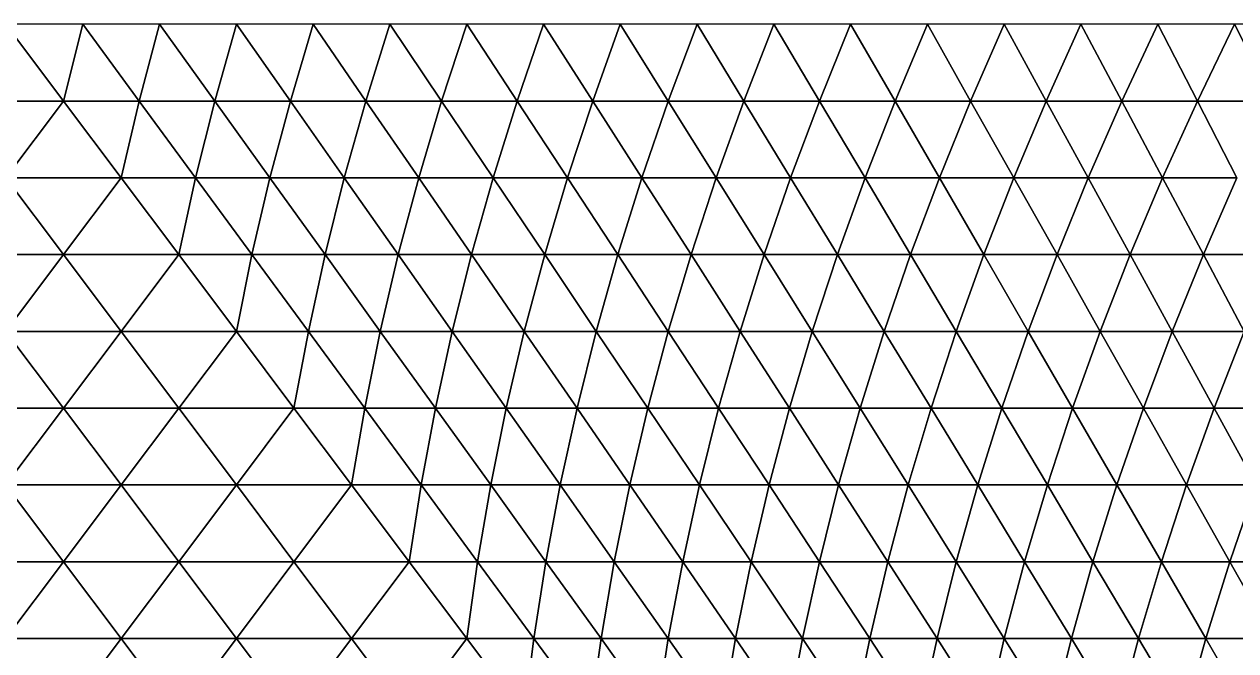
# Model space of a CAD drawing. Extents: x 100 to 350, y 100 to 150.
# Drawn here: x 200.37 to 225.02, y 112.25 to 125 of the extents above; entities that cross this region are included whole.
import ezdxf

# ---------------------------------------------------------------- set-up
doc = ezdxf.new("R2010")
doc.units = 0

msp = doc.modelspace()

# ---------------------------------------------------------------- linework, layer by layer
at = {"color": 1}
for p, q in [((201.171875, 123.4375), (200, 125)), ((200, 125), (201.171875, 123.4375)), ((201.5625, 125), (201.171875, 123.4375)), ((201.171875, 123.4375), (201.5625, 125)), ((202.709961, 123.4375), (201.5625, 125)), ((201.5625, 125), (202.709961, 123.4375)), ((203.125, 125), (202.709961, 123.4375)), ((202.709961, 123.4375), (203.125, 125)), ((204.248047, 123.4375), (203.125, 125)), ((203.125, 125), (204.248047, 123.4375)), ((204.6875, 125), (204.248047, 123.4375)), ((204.248047, 123.4375), (204.6875, 125)), ((205.786133, 123.4375), (204.6875, 125)), ((204.6875, 125), (205.786133, 123.4375)), ((206.25, 125), (205.786133, 123.4375)), ((205.786133, 123.4375), (206.25, 125)), ((207.324219, 123.4375), (206.25, 125)), ((206.25, 125), (207.324219, 123.4375)), ((207.8125, 125), (207.324219, 123.4375)), ((207.324219, 123.4375), (207.8125, 125)), ((208.862305, 123.4375), (207.8125, 125)), ((207.8125, 125), (208.862305, 123.4375)), ((209.375, 125), (208.862305, 123.4375)), ((208.862305, 123.4375), (209.375, 125)), ((210.400391, 123.4375), (209.375, 125)), ((209.375, 125), (210.400391, 123.4375)), ((210.9375, 125), (210.400391, 123.4375)), ((210.400391, 123.4375), (210.9375, 125)), ((211.938477, 123.4375), (210.9375, 125)), ((210.9375, 125), (211.938477, 123.4375)), ((212.5, 125), (211.938477, 123.4375)), ((211.938477, 123.4375), (212.5, 125)), ((213.476563, 123.4375), (212.5, 125)), ((212.5, 125), (213.476563, 123.4375)), ((214.0625, 125), (213.476563, 123.4375)), ((213.476563, 123.4375), (214.0625, 125)), ((215.014648, 123.4375), (214.0625, 125)), ((214.0625, 125), (215.014648, 123.4375)), ((215.625, 125), (215.014648, 123.4375)), ((215.014648, 123.4375), (215.625, 125)), ((216.552734, 123.4375), (215.625, 125)), ((215.625, 125), (216.552734, 123.4375)), ((217.1875, 125), (216.552734, 123.4375)), ((216.552734, 123.4375), (217.1875, 125)), ((218.09082, 123.4375), (217.1875, 125)), ((217.1875, 125), (218.09082, 123.4375)), ((218.75, 125), (218.09082, 123.4375)), ((218.09082, 123.4375), (218.75, 125)), ((219.628906, 123.4375), (218.75, 125)), ((218.75, 125), (219.628906, 123.4375)), ((220.3125, 125), (219.628906, 123.4375)), ((219.628906, 123.4375), (220.3125, 125)), ((221.166992, 123.4375), (220.3125, 125)), ((220.3125, 125), (221.166992, 123.4375)), ((221.875, 125), (221.166992, 123.4375)), ((221.166992, 123.4375), (221.875, 125)), ((222.705078, 123.4375), (221.875, 125)), ((221.875, 125), (222.705078, 123.4375)), ((223.4375, 125), (222.705078, 123.4375)), ((222.705078, 123.4375), (223.4375, 125)), ((224.243164, 123.4375), (223.4375, 125)), ((223.4375, 125), (224.243164, 123.4375)), ((225, 125), (224.243164, 123.4375)), ((224.243164, 123.4375), (225, 125)), ((225.78125, 123.4375), (225, 125)), ((225, 125), (225.78125, 123.4375)), ((201.171875, 123.4375), (200, 121.875)), ((200, 121.875), (201.171875, 123.4375)), ((201.171875, 123.4375), (200, 123.4375)), ((200, 123.4375), (201.171875, 123.4375)), ((202.34375, 121.875), (201.171875, 123.4375)), ((201.171875, 123.4375), (202.709961, 123.4375)), ((202.709961, 123.4375), (201.171875, 123.4375)), ((201.171875, 123.4375), (202.34375, 121.875)), ((202.709961, 123.4375), (202.34375, 121.875)), ((202.34375, 121.875), (202.709961, 123.4375)), ((204.248047, 123.4375), (202.709961, 123.4375)), ((202.709961, 123.4375), (203.857422, 121.875)), ((203.857422, 121.875), (202.709961, 123.4375)), ((202.709961, 123.4375), (204.248047, 123.4375)), ((203.857422, 121.875), (204.248047, 123.4375)), ((204.248047, 123.4375), (203.857422, 121.875)), ((204.248047, 123.4375), (205.786133, 123.4375)), ((205.786133, 123.4375), (204.248047, 123.4375)), ((204.248047, 123.4375), (205.371094, 121.875)), ((205.371094, 121.875), (204.248047, 123.4375)), ((205.786133, 123.4375), (205.371094, 121.875)), ((205.371094, 121.875), (205.786133, 123.4375)), ((206.884766, 121.875), (205.786133, 123.4375)), ((205.786133, 123.4375), (207.324219, 123.4375)), ((207.324219, 123.4375), (205.786133, 123.4375)), ((205.786133, 123.4375), (206.884766, 121.875)), ((207.324219, 123.4375), (206.884766, 121.875)), ((206.884766, 121.875), (207.324219, 123.4375)), ((208.398438, 121.875), (207.324219, 123.4375)), ((207.324219, 123.4375), (208.862305, 123.4375)), ((208.862305, 123.4375), (207.324219, 123.4375)), ((207.324219, 123.4375), (208.398438, 121.875)), ((208.862305, 123.4375), (208.398438, 121.875)), ((208.398438, 121.875), (208.862305, 123.4375)), ((210.400391, 123.4375), (208.862305, 123.4375)), ((208.862305, 123.4375), (209.912109, 121.875)), ((209.912109, 121.875), (208.862305, 123.4375)), ((208.862305, 123.4375), (210.400391, 123.4375)), ((209.912109, 121.875), (210.400391, 123.4375)), ((210.400391, 123.4375), (209.912109, 121.875)), ((210.400391, 123.4375), (211.938477, 123.4375)), ((211.938477, 123.4375), (210.400391, 123.4375)), ((210.400391, 123.4375), (211.425781, 121.875)), ((211.425781, 121.875), (210.400391, 123.4375)), ((211.938477, 123.4375), (211.425781, 121.875)), ((211.425781, 121.875), (211.938477, 123.4375)), ((213.476563, 123.4375), (211.938477, 123.4375)), ((211.938477, 123.4375), (212.939453, 121.875)), ((212.939453, 121.875), (211.938477, 123.4375)), ((211.938477, 123.4375), (213.476563, 123.4375)), ((212.939453, 121.875), (213.476563, 123.4375)), ((213.476563, 123.4375), (212.939453, 121.875)), ((213.476563, 123.4375), (215.014648, 123.4375)), ((215.014648, 123.4375), (213.476563, 123.4375)), ((213.476563, 123.4375), (214.453125, 121.875)), ((214.453125, 121.875), (213.476563, 123.4375)), ((215.014648, 123.4375), (214.453125, 121.875)), ((214.453125, 121.875), (215.014648, 123.4375)), ((216.552734, 123.4375), (215.014648, 123.4375)), ((215.014648, 123.4375), (215.966797, 121.875)), ((215.966797, 121.875), (215.014648, 123.4375)), ((215.014648, 123.4375), (216.552734, 123.4375)), ((215.966797, 121.875), (216.552734, 123.4375)), ((216.552734, 123.4375), (215.966797, 121.875)), ((216.552734, 123.4375), (218.09082, 123.4375)), ((218.09082, 123.4375), (216.552734, 123.4375)), ((216.552734, 123.4375), (217.480469, 121.875)), ((217.480469, 121.875), (216.552734, 123.4375)), ((218.09082, 123.4375), (217.480469, 121.875)), ((217.480469, 121.875), (218.09082, 123.4375)), ((218.994141, 121.875), (218.09082, 123.4375)), ((218.09082, 123.4375), (219.628906, 123.4375)), ((219.628906, 123.4375), (218.09082, 123.4375)), ((218.09082, 123.4375), (218.994141, 121.875)), ((219.628906, 123.4375), (218.994141, 121.875)), ((218.994141, 121.875), (219.628906, 123.4375)), ((220.507813, 121.875), (219.628906, 123.4375)), ((219.628906, 123.4375), (221.166992, 123.4375)), ((221.166992, 123.4375), (219.628906, 123.4375)), ((219.628906, 123.4375), (220.507813, 121.875)), ((221.166992, 123.4375), (220.507813, 121.875)), ((220.507813, 121.875), (221.166992, 123.4375)), ((222.705078, 123.4375), (221.166992, 123.4375)), ((221.166992, 123.4375), (222.021484, 121.875)), ((222.021484, 121.875), (221.166992, 123.4375)), ((221.166992, 123.4375), (222.705078, 123.4375)), ((222.021484, 121.875), (222.705078, 123.4375)), ((222.705078, 123.4375), (222.021484, 121.875)), ((222.705078, 123.4375), (224.243164, 123.4375)), ((224.243164, 123.4375), (222.705078, 123.4375)), ((222.705078, 123.4375), (223.535156, 121.875)), ((223.535156, 121.875), (222.705078, 123.4375)), ((224.243164, 123.4375), (223.535156, 121.875)), ((223.535156, 121.875), (224.243164, 123.4375)), ((225.048828, 121.875), (224.243164, 123.4375)), ((224.243164, 123.4375), (225.78125, 123.4375)), ((225.78125, 123.4375), (224.243164, 123.4375)), ((224.243164, 123.4375), (225.048828, 121.875)), ((202.34375, 121.875), (200, 121.875)), ((200, 121.875), (201.171875, 120.3125)), ((200, 121.875), (202.34375, 121.875)), ((201.171875, 120.3125), (200, 121.875)), ((201.171875, 120.3125), (202.34375, 121.875)), ((202.34375, 121.875), (201.171875, 120.3125)), ((202.34375, 121.875), (203.857422, 121.875)), ((203.857422, 121.875), (202.34375, 121.875)), ((202.34375, 121.875), (203.515625, 120.3125)), ((203.515625, 120.3125), (202.34375, 121.875)), ((203.515625, 120.3125), (203.857422, 121.875)), ((203.857422, 121.875), (203.515625, 120.3125)), ((205.371094, 121.875), (203.857422, 121.875)), ((203.857422, 121.875), (205.004883, 120.3125)), ((203.857422, 121.875), (205.371094, 121.875)), ((205.004883, 120.3125), (203.857422, 121.875)), ((205.004883, 120.3125), (205.371094, 121.875)), ((205.371094, 121.875), (205.004883, 120.3125)), ((205.371094, 121.875), (206.884766, 121.875)), ((206.884766, 121.875), (205.371094, 121.875)), ((205.371094, 121.875), (206.494141, 120.3125)), ((206.494141, 120.3125), (205.371094, 121.875)), ((206.884766, 121.875), (206.494141, 120.3125)), ((206.494141, 120.3125), (206.884766, 121.875)), ((207.983398, 120.3125), (206.884766, 121.875)), ((206.884766, 121.875), (208.398438, 121.875)), ((208.398438, 121.875), (206.884766, 121.875)), ((206.884766, 121.875), (207.983398, 120.3125)), ((207.983398, 120.3125), (208.398438, 121.875)), ((208.398438, 121.875), (207.983398, 120.3125)), ((208.398438, 121.875), (209.912109, 121.875)), ((209.912109, 121.875), (208.398438, 121.875)), ((208.398438, 121.875), (209.472656, 120.3125)), ((209.472656, 120.3125), (208.398438, 121.875)), ((209.472656, 120.3125), (209.912109, 121.875)), ((209.912109, 121.875), (209.472656, 120.3125)), ((209.912109, 121.875), (211.425781, 121.875)), ((210.961914, 120.3125), (209.912109, 121.875)), ((211.425781, 121.875), (209.912109, 121.875)), ((209.912109, 121.875), (210.961914, 120.3125)), ((211.425781, 121.875), (210.961914, 120.3125)), ((210.961914, 120.3125), (211.425781, 121.875)), ((211.425781, 121.875), (212.939453, 121.875)), ((212.451172, 120.3125), (211.425781, 121.875)), ((212.939453, 121.875), (211.425781, 121.875)), ((211.425781, 121.875), (212.451172, 120.3125)), ((212.451172, 120.3125), (212.939453, 121.875)), ((212.939453, 121.875), (212.451172, 120.3125)), ((212.939453, 121.875), (214.453125, 121.875)), ((213.94043, 120.3125), (212.939453, 121.875)), ((214.453125, 121.875), (212.939453, 121.875)), ((212.939453, 121.875), (213.94043, 120.3125)), ((214.453125, 121.875), (213.94043, 120.3125)), ((213.94043, 120.3125), (214.453125, 121.875)), ((214.453125, 121.875), (215.966797, 121.875)), ((215.429688, 120.3125), (214.453125, 121.875)), ((215.966797, 121.875), (214.453125, 121.875)), ((214.453125, 121.875), (215.429688, 120.3125)), ((215.429688, 120.3125), (215.966797, 121.875)), ((215.966797, 121.875), (215.429688, 120.3125)), ((217.480469, 121.875), (215.966797, 121.875)), ((215.966797, 121.875), (216.918945, 120.3125)), ((215.966797, 121.875), (217.480469, 121.875)), ((216.918945, 120.3125), (215.966797, 121.875)), ((216.918945, 120.3125), (217.480469, 121.875)), ((217.480469, 121.875), (216.918945, 120.3125)), ((217.480469, 121.875), (218.994141, 121.875)), ((218.994141, 121.875), (217.480469, 121.875)), ((217.480469, 121.875), (218.408203, 120.3125)), ((218.408203, 120.3125), (217.480469, 121.875)), ((218.994141, 121.875), (218.408203, 120.3125)), ((218.408203, 120.3125), (218.994141, 121.875)), ((219.897461, 120.3125), (218.994141, 121.875)), ((218.994141, 121.875), (220.507813, 121.875)), ((220.507813, 121.875), (218.994141, 121.875)), ((218.994141, 121.875), (219.897461, 120.3125)), ((219.897461, 120.3125), (220.507813, 121.875)), ((220.507813, 121.875), (219.897461, 120.3125)), ((220.507813, 121.875), (222.021484, 121.875)), ((222.021484, 121.875), (220.507813, 121.875)), ((220.507813, 121.875), (221.386719, 120.3125)), ((221.386719, 120.3125), (220.507813, 121.875)), ((221.386719, 120.3125), (222.021484, 121.875)), ((222.021484, 121.875), (221.386719, 120.3125)), ((223.535156, 121.875), (222.021484, 121.875)), ((222.021484, 121.875), (222.875977, 120.3125)), ((222.021484, 121.875), (223.535156, 121.875)), ((222.875977, 120.3125), (222.021484, 121.875)), ((222.875977, 120.3125), (223.535156, 121.875)), ((223.535156, 121.875), (222.875977, 120.3125)), ((223.535156, 121.875), (225.048828, 121.875)), ((225.048828, 121.875), (223.535156, 121.875)), ((223.535156, 121.875), (224.365234, 120.3125)), ((224.365234, 120.3125), (223.535156, 121.875)), ((225.048828, 121.875), (224.365234, 120.3125)), ((224.365234, 120.3125), (225.048828, 121.875)), ((201.171875, 120.3125), (200, 118.75)), ((200, 120.3125), (201.171875, 120.3125)), ((200, 118.75), (201.171875, 120.3125)), ((201.171875, 120.3125), (200, 120.3125)), ((203.515625, 120.3125), (201.171875, 120.3125)), ((201.171875, 120.3125), (202.34375, 118.75)), ((201.171875, 120.3125), (203.515625, 120.3125)), ((202.34375, 118.75), (201.171875, 120.3125)), ((202.34375, 118.75), (203.515625, 120.3125)), ((203.515625, 120.3125), (202.34375, 118.75)), ((205.004883, 120.3125), (203.515625, 120.3125)), ((203.515625, 120.3125), (204.6875, 118.75)), ((204.6875, 118.75), (203.515625, 120.3125)), ((203.515625, 120.3125), (205.004883, 120.3125)), ((204.6875, 118.75), (205.004883, 120.3125)), ((205.004883, 120.3125), (204.6875, 118.75)), ((205.004883, 120.3125), (206.494141, 120.3125)), ((206.152344, 118.75), (205.004883, 120.3125)), ((206.494141, 120.3125), (205.004883, 120.3125)), ((205.004883, 120.3125), (206.152344, 118.75)), ((206.494141, 120.3125), (206.152344, 118.75)), ((206.152344, 118.75), (206.494141, 120.3125)), ((206.494141, 120.3125), (207.983398, 120.3125)), ((207.983398, 120.3125), (206.494141, 120.3125)), ((206.494141, 120.3125), (207.617188, 118.75)), ((207.617188, 118.75), (206.494141, 120.3125)), ((207.617188, 118.75), (207.983398, 120.3125)), ((207.983398, 120.3125), (207.617188, 118.75)), ((207.983398, 120.3125), (209.472656, 120.3125)), ((209.082031, 118.75), (207.983398, 120.3125)), ((209.472656, 120.3125), (207.983398, 120.3125)), ((207.983398, 120.3125), (209.082031, 118.75)), ((209.472656, 120.3125), (209.082031, 118.75)), ((209.082031, 118.75), (209.472656, 120.3125)), ((210.546875, 118.75), (209.472656, 120.3125)), ((209.472656, 120.3125), (210.961914, 120.3125)), ((210.961914, 120.3125), (209.472656, 120.3125)), ((209.472656, 120.3125), (210.546875, 118.75)), ((210.961914, 120.3125), (210.546875, 118.75)), ((210.546875, 118.75), (210.961914, 120.3125)), ((212.451172, 120.3125), (210.961914, 120.3125)), ((210.961914, 120.3125), (212.011719, 118.75)), ((212.011719, 118.75), (210.961914, 120.3125)), ((210.961914, 120.3125), (212.451172, 120.3125)), ((212.011719, 118.75), (212.451172, 120.3125)), ((212.451172, 120.3125), (212.011719, 118.75)), ((212.451172, 120.3125), (213.94043, 120.3125)), ((213.94043, 120.3125), (212.451172, 120.3125)), ((212.451172, 120.3125), (213.476563, 118.75)), ((213.476563, 118.75), (212.451172, 120.3125)), ((213.94043, 120.3125), (213.476563, 118.75)), ((213.476563, 118.75), (213.94043, 120.3125)), ((215.429688, 120.3125), (213.94043, 120.3125)), ((213.94043, 120.3125), (214.941406, 118.75)), ((214.941406, 118.75), (213.94043, 120.3125)), ((213.94043, 120.3125), (215.429688, 120.3125)), ((214.941406, 118.75), (215.429688, 120.3125)), ((215.429688, 120.3125), (214.941406, 118.75)), ((216.918945, 120.3125), (215.429688, 120.3125)), ((215.429688, 120.3125), (216.40625, 118.75)), ((215.429688, 120.3125), (216.918945, 120.3125)), ((216.40625, 118.75), (215.429688, 120.3125)), ((216.40625, 118.75), (216.918945, 120.3125)), ((216.918945, 120.3125), (216.40625, 118.75)), ((216.918945, 120.3125), (218.408203, 120.3125)), ((217.871094, 118.75), (216.918945, 120.3125)), ((218.408203, 120.3125), (216.918945, 120.3125)), ((216.918945, 120.3125), (217.871094, 118.75)), ((218.408203, 120.3125), (217.871094, 118.75)), ((217.871094, 118.75), (218.408203, 120.3125)), ((218.408203, 120.3125), (219.897461, 120.3125)), ((219.897461, 120.3125), (218.408203, 120.3125)), ((218.408203, 120.3125), (219.335938, 118.75)), ((219.335938, 118.75), (218.408203, 120.3125)), ((219.335938, 118.75), (219.897461, 120.3125)), ((219.897461, 120.3125), (219.335938, 118.75)), ((219.897461, 120.3125), (221.386719, 120.3125)), ((220.800781, 118.75), (219.897461, 120.3125)), ((221.386719, 120.3125), (219.897461, 120.3125)), ((219.897461, 120.3125), (220.800781, 118.75)), ((221.386719, 120.3125), (220.800781, 118.75)), ((220.800781, 118.75), (221.386719, 120.3125)), ((222.875977, 120.3125), (221.386719, 120.3125)), ((221.386719, 120.3125), (222.265625, 118.75)), ((222.265625, 118.75), (221.386719, 120.3125)), ((221.386719, 120.3125), (222.875977, 120.3125)), ((222.265625, 118.75), (222.875977, 120.3125)), ((222.875977, 120.3125), (222.265625, 118.75)), ((222.875977, 120.3125), (224.365234, 120.3125)), ((223.730469, 118.75), (222.875977, 120.3125)), ((224.365234, 120.3125), (222.875977, 120.3125)), ((222.875977, 120.3125), (223.730469, 118.75)), ((224.365234, 120.3125), (223.730469, 118.75)), ((223.730469, 118.75), (224.365234, 120.3125)), ((224.365234, 120.3125), (225.854492, 120.3125)), ((225.854492, 120.3125), (224.365234, 120.3125)), ((224.365234, 120.3125), (225.195313, 118.75)), ((225.195313, 118.75), (224.365234, 120.3125)), ((202.34375, 118.75), (200, 118.75)), ((200, 118.75), (201.171875, 117.1875)), ((201.171875, 117.1875), (200, 118.75)), ((200, 118.75), (202.34375, 118.75)), ((201.171875, 117.1875), (202.34375, 118.75)), ((202.34375, 118.75), (201.171875, 117.1875)), ((204.6875, 118.75), (202.34375, 118.75)), ((202.34375, 118.75), (203.515625, 117.1875)), ((202.34375, 118.75), (204.6875, 118.75)), ((203.515625, 117.1875), (202.34375, 118.75)), ((204.6875, 118.75), (203.515625, 117.1875)), ((203.515625, 117.1875), (204.6875, 118.75)), ((205.859375, 117.1875), (204.6875, 118.75)), ((204.6875, 118.75), (206.152344, 118.75)), ((206.152344, 118.75), (204.6875, 118.75)), ((204.6875, 118.75), (205.859375, 117.1875)), ((206.152344, 118.75), (205.859375, 117.1875)), ((205.859375, 117.1875), (206.152344, 118.75)), ((207.299805, 117.1875), (206.152344, 118.75)), ((207.617188, 118.75), (206.152344, 118.75)), ((206.152344, 118.75), (207.299805, 117.1875)), ((206.152344, 118.75), (207.617188, 118.75)), ((207.299805, 117.1875), (207.617188, 118.75)), ((207.617188, 118.75), (207.299805, 117.1875)), ((207.617188, 118.75), (209.082031, 118.75)), ((209.082031, 118.75), (207.617188, 118.75)), ((207.617188, 118.75), (208.740234, 117.1875)), ((208.740234, 117.1875), (207.617188, 118.75)), ((209.082031, 118.75), (208.740234, 117.1875)), ((208.740234, 117.1875), (209.082031, 118.75)), ((210.180664, 117.1875), (209.082031, 118.75)), ((210.546875, 118.75), (209.082031, 118.75)), ((209.082031, 118.75), (210.180664, 117.1875)), ((209.082031, 118.75), (210.546875, 118.75)), ((210.180664, 117.1875), (210.546875, 118.75)), ((210.546875, 118.75), (210.180664, 117.1875)), ((212.011719, 118.75), (210.546875, 118.75)), ((210.546875, 118.75), (211.621094, 117.1875)), ((210.546875, 118.75), (212.011719, 118.75)), ((211.621094, 117.1875), (210.546875, 118.75)), ((211.621094, 117.1875), (212.011719, 118.75)), ((212.011719, 118.75), (211.621094, 117.1875)), ((212.011719, 118.75), (213.476563, 118.75)), ((213.061523, 117.1875), (212.011719, 118.75)), ((213.476563, 118.75), (212.011719, 118.75)), ((212.011719, 118.75), (213.061523, 117.1875)), ((213.476563, 118.75), (213.061523, 117.1875)), ((213.061523, 117.1875), (213.476563, 118.75)), ((213.476563, 118.75), (214.941406, 118.75)), ((214.501953, 117.1875), (213.476563, 118.75)), ((214.941406, 118.75), (213.476563, 118.75)), ((213.476563, 118.75), (214.501953, 117.1875)), ((214.501953, 117.1875), (214.941406, 118.75)), ((214.941406, 118.75), (214.501953, 117.1875)), ((214.941406, 118.75), (216.40625, 118.75)), ((215.942383, 117.1875), (214.941406, 118.75)), ((216.40625, 118.75), (214.941406, 118.75)), ((214.941406, 118.75), (215.942383, 117.1875)), ((216.40625, 118.75), (215.942383, 117.1875)), ((215.942383, 117.1875), (216.40625, 118.75)), ((217.382813, 117.1875), (216.40625, 118.75)), ((216.40625, 118.75), (217.871094, 118.75)), ((217.871094, 118.75), (216.40625, 118.75)), ((216.40625, 118.75), (217.382813, 117.1875)), ((217.871094, 118.75), (217.382813, 117.1875)), ((217.382813, 117.1875), (217.871094, 118.75)), ((218.823242, 117.1875), (217.871094, 118.75)), ((217.871094, 118.75), (219.335938, 118.75)), ((219.335938, 118.75), (217.871094, 118.75)), ((217.871094, 118.75), (218.823242, 117.1875)), ((219.335938, 118.75), (218.823242, 117.1875)), ((218.823242, 117.1875), (219.335938, 118.75)), ((220.263672, 117.1875), (219.335938, 118.75)), ((219.335938, 118.75), (220.800781, 118.75)), ((220.800781, 118.75), (219.335938, 118.75)), ((219.335938, 118.75), (220.263672, 117.1875)), ((220.800781, 118.75), (220.263672, 117.1875)), ((220.263672, 117.1875), (220.800781, 118.75)), ((221.704102, 117.1875), (220.800781, 118.75)), ((220.800781, 118.75), (222.265625, 118.75)), ((222.265625, 118.75), (220.800781, 118.75)), ((220.800781, 118.75), (221.704102, 117.1875)), ((222.265625, 118.75), (221.704102, 117.1875)), ((221.704102, 117.1875), (222.265625, 118.75)), ((223.144531, 117.1875), (222.265625, 118.75)), ((222.265625, 118.75), (223.730469, 118.75)), ((223.730469, 118.75), (222.265625, 118.75)), ((222.265625, 118.75), (223.144531, 117.1875)), ((223.730469, 118.75), (223.144531, 117.1875)), ((223.144531, 117.1875), (223.730469, 118.75)), ((224.584961, 117.1875), (223.730469, 118.75)), ((223.730469, 118.75), (225.195313, 118.75)), ((225.195313, 118.75), (223.730469, 118.75)), ((223.730469, 118.75), (224.584961, 117.1875)), ((225.195313, 118.75), (224.584961, 117.1875)), ((224.584961, 117.1875), (225.195313, 118.75)), ((200, 117.1875), (201.171875, 117.1875)), ((201.171875, 117.1875), (200, 115.625)), ((200, 115.625), (201.171875, 117.1875)), ((201.171875, 117.1875), (200, 117.1875)), ((203.515625, 117.1875), (201.171875, 117.1875)), ((201.171875, 117.1875), (202.34375, 115.625)), ((202.34375, 115.625), (201.171875, 117.1875)), ((201.171875, 117.1875), (203.515625, 117.1875)), ((202.34375, 115.625), (203.515625, 117.1875)), ((203.515625, 117.1875), (202.34375, 115.625)), ((203.515625, 117.1875), (205.859375, 117.1875)), ((203.515625, 117.1875), (204.6875, 115.625)), ((205.859375, 117.1875), (203.515625, 117.1875)), ((204.6875, 115.625), (203.515625, 117.1875)), ((204.6875, 115.625), (205.859375, 117.1875)), ((205.859375, 117.1875), (204.6875, 115.625)), ((205.859375, 117.1875), (207.299805, 117.1875)), ((207.299805, 117.1875), (205.859375, 117.1875)), ((205.859375, 117.1875), (207.03125, 115.625)), ((207.03125, 115.625), (205.859375, 117.1875)), ((207.03125, 115.625), (207.299805, 117.1875)), ((207.299805, 117.1875), (207.03125, 115.625)), ((207.299805, 117.1875), (208.740234, 117.1875)), ((208.447266, 115.625), (207.299805, 117.1875)), ((208.740234, 117.1875), (207.299805, 117.1875)), ((207.299805, 117.1875), (208.447266, 115.625)), ((208.740234, 117.1875), (208.447266, 115.625)), ((208.447266, 115.625), (208.740234, 117.1875)), ((208.740234, 117.1875), (210.180664, 117.1875)), ((210.180664, 117.1875), (208.740234, 117.1875)), ((208.740234, 117.1875), (209.863281, 115.625)), ((209.863281, 115.625), (208.740234, 117.1875)), ((209.863281, 115.625), (210.180664, 117.1875)), ((210.180664, 117.1875), (209.863281, 115.625)), ((210.180664, 117.1875), (211.621094, 117.1875)), ((211.279297, 115.625), (210.180664, 117.1875)), ((211.621094, 117.1875), (210.180664, 117.1875)), ((210.180664, 117.1875), (211.279297, 115.625)), ((211.621094, 117.1875), (211.279297, 115.625)), ((211.279297, 115.625), (211.621094, 117.1875)), ((212.695313, 115.625), (211.621094, 117.1875)), ((211.621094, 117.1875), (213.061523, 117.1875)), ((213.061523, 117.1875), (211.621094, 117.1875)), ((211.621094, 117.1875), (212.695313, 115.625)), ((213.061523, 117.1875), (212.695313, 115.625)), ((212.695313, 115.625), (213.061523, 117.1875)), ((214.501953, 117.1875), (213.061523, 117.1875)), ((213.061523, 117.1875), (214.111328, 115.625)), ((214.111328, 115.625), (213.061523, 117.1875)), ((213.061523, 117.1875), (214.501953, 117.1875)), ((214.111328, 115.625), (214.501953, 117.1875)), ((214.501953, 117.1875), (214.111328, 115.625)), ((214.501953, 117.1875), (215.942383, 117.1875)), ((215.942383, 117.1875), (214.501953, 117.1875)), ((214.501953, 117.1875), (215.527344, 115.625)), ((215.527344, 115.625), (214.501953, 117.1875)), ((215.942383, 117.1875), (215.527344, 115.625)), ((215.527344, 115.625), (215.942383, 117.1875)), ((216.943359, 115.625), (215.942383, 117.1875)), ((215.942383, 117.1875), (217.382813, 117.1875)), ((217.382813, 117.1875), (215.942383, 117.1875)), ((215.942383, 117.1875), (216.943359, 115.625)), ((217.382813, 117.1875), (216.943359, 115.625)), ((216.943359, 115.625), (217.382813, 117.1875)), ((217.382813, 117.1875), (218.823242, 117.1875)), ((218.359375, 115.625), (217.382813, 117.1875)), ((218.823242, 117.1875), (217.382813, 117.1875)), ((217.382813, 117.1875), (218.359375, 115.625)), ((218.823242, 117.1875), (218.359375, 115.625)), ((218.359375, 115.625), (218.823242, 117.1875)), ((220.263672, 117.1875), (218.823242, 117.1875)), ((218.823242, 117.1875), (219.775391, 115.625)), ((219.775391, 115.625), (218.823242, 117.1875)), ((218.823242, 117.1875), (220.263672, 117.1875)), ((219.775391, 115.625), (220.263672, 117.1875)), ((220.263672, 117.1875), (219.775391, 115.625)), ((220.263672, 117.1875), (221.704102, 117.1875)), ((221.704102, 117.1875), (220.263672, 117.1875)), ((220.263672, 117.1875), (221.191406, 115.625)), ((221.191406, 115.625), (220.263672, 117.1875)), ((221.704102, 117.1875), (221.191406, 115.625)), ((221.191406, 115.625), (221.704102, 117.1875)), ((222.607422, 115.625), (221.704102, 117.1875)), ((221.704102, 117.1875), (223.144531, 117.1875)), ((223.144531, 117.1875), (221.704102, 117.1875)), ((221.704102, 117.1875), (222.607422, 115.625)), ((223.144531, 117.1875), (222.607422, 115.625)), ((222.607422, 115.625), (223.144531, 117.1875)), ((224.023438, 115.625), (223.144531, 117.1875)), ((223.144531, 117.1875), (224.584961, 117.1875)), ((224.584961, 117.1875), (223.144531, 117.1875)), ((223.144531, 117.1875), (224.023438, 115.625)), ((224.584961, 117.1875), (224.023438, 115.625)), ((224.023438, 115.625), (224.584961, 117.1875)), ((225.439453, 115.625), (224.584961, 117.1875)), ((224.584961, 117.1875), (226.025391, 117.1875)), ((226.025391, 117.1875), (224.584961, 117.1875)), ((224.584961, 117.1875), (225.439453, 115.625)), ((201.171875, 114.0625), (200, 115.625)), ((200, 115.625), (202.34375, 115.625)), ((202.34375, 115.625), (200, 115.625)), ((200, 115.625), (201.171875, 114.0625)), ((202.34375, 115.625), (201.171875, 114.0625)), ((201.171875, 114.0625), (202.34375, 115.625)), ((203.515625, 114.0625), (202.34375, 115.625)), ((204.6875, 115.625), (202.34375, 115.625)), ((202.34375, 115.625), (203.515625, 114.0625)), ((202.34375, 115.625), (204.6875, 115.625)), ((204.6875, 115.625), (203.515625, 114.0625)), ((203.515625, 114.0625), (204.6875, 115.625)), ((205.859375, 114.0625), (204.6875, 115.625)), ((207.03125, 115.625), (204.6875, 115.625)), ((204.6875, 115.625), (205.859375, 114.0625)), ((204.6875, 115.625), (207.03125, 115.625)), ((207.03125, 115.625), (205.859375, 114.0625)), ((205.859375, 114.0625), (207.03125, 115.625)), ((208.203125, 114.0625), (207.03125, 115.625)), ((207.03125, 115.625), (208.447266, 115.625)), ((208.447266, 115.625), (207.03125, 115.625)), ((207.03125, 115.625), (208.203125, 114.0625)), ((208.447266, 115.625), (208.203125, 114.0625)), ((208.203125, 114.0625), (208.447266, 115.625)), ((209.594727, 114.0625), (208.447266, 115.625)), ((208.447266, 115.625), (209.863281, 115.625)), ((209.863281, 115.625), (208.447266, 115.625)), ((208.447266, 115.625), (209.594727, 114.0625)), ((209.863281, 115.625), (209.594727, 114.0625)), ((209.594727, 114.0625), (209.863281, 115.625)), ((210.986328, 114.0625), (209.863281, 115.625)), ((209.863281, 115.625), (211.279297, 115.625)), ((211.279297, 115.625), (209.863281, 115.625)), ((209.863281, 115.625), (210.986328, 114.0625)), ((211.279297, 115.625), (210.986328, 114.0625)), ((210.986328, 114.0625), (211.279297, 115.625)), ((212.695313, 115.625), (211.279297, 115.625)), ((211.279297, 115.625), (212.37793, 114.0625)), ((212.37793, 114.0625), (211.279297, 115.625)), ((211.279297, 115.625), (212.695313, 115.625)), ((212.37793, 114.0625), (212.695313, 115.625)), ((212.695313, 115.625), (212.37793, 114.0625)), ((214.111328, 115.625), (212.695313, 115.625)), ((212.695313, 115.625), (213.769531, 114.0625)), ((212.695313, 115.625), (214.111328, 115.625)), ((213.769531, 114.0625), (212.695313, 115.625)), ((213.769531, 114.0625), (214.111328, 115.625)), ((214.111328, 115.625), (213.769531, 114.0625)), ((214.111328, 115.625), (215.527344, 115.625)), ((215.161133, 114.0625), (214.111328, 115.625)), ((215.527344, 115.625), (214.111328, 115.625)), ((214.111328, 115.625), (215.161133, 114.0625)), ((215.527344, 115.625), (215.161133, 114.0625)), ((215.161133, 114.0625), (215.527344, 115.625)), ((215.527344, 115.625), (216.943359, 115.625)), ((216.552734, 114.0625), (215.527344, 115.625)), ((216.943359, 115.625), (215.527344, 115.625)), ((215.527344, 115.625), (216.552734, 114.0625)), ((216.943359, 115.625), (216.552734, 114.0625)), ((216.552734, 114.0625), (216.943359, 115.625)), ((217.944336, 114.0625), (216.943359, 115.625)), ((216.943359, 115.625), (218.359375, 115.625)), ((218.359375, 115.625), (216.943359, 115.625)), ((216.943359, 115.625), (217.944336, 114.0625)), ((218.359375, 115.625), (217.944336, 114.0625)), ((217.944336, 114.0625), (218.359375, 115.625)), ((218.359375, 115.625), (219.775391, 115.625)), ((219.335938, 114.0625), (218.359375, 115.625)), ((219.775391, 115.625), (218.359375, 115.625)), ((218.359375, 115.625), (219.335938, 114.0625)), ((219.335938, 114.0625), (219.775391, 115.625)), ((219.775391, 115.625), (219.335938, 114.0625)), ((221.191406, 115.625), (219.775391, 115.625)), ((219.775391, 115.625), (220.727539, 114.0625)), ((219.775391, 115.625), (221.191406, 115.625)), ((220.727539, 114.0625), (219.775391, 115.625)), ((220.727539, 114.0625), (221.191406, 115.625)), ((221.191406, 115.625), (220.727539, 114.0625)), ((221.191406, 115.625), (222.607422, 115.625)), ((222.607422, 115.625), (221.191406, 115.625)), ((221.191406, 115.625), (222.119141, 114.0625)), ((222.119141, 114.0625), (221.191406, 115.625)), ((222.607422, 115.625), (222.119141, 114.0625)), ((222.119141, 114.0625), (222.607422, 115.625)), ((223.510742, 114.0625), (222.607422, 115.625)), ((222.607422, 115.625), (224.023438, 115.625)), ((224.023438, 115.625), (222.607422, 115.625)), ((222.607422, 115.625), (223.510742, 114.0625)), ((223.510742, 114.0625), (224.023438, 115.625)), ((224.023438, 115.625), (223.510742, 114.0625)), ((224.023438, 115.625), (225.439453, 115.625)), ((225.439453, 115.625), (224.023438, 115.625)), ((224.023438, 115.625), (224.902344, 114.0625)), ((224.902344, 114.0625), (224.023438, 115.625)), ((225.439453, 115.625), (224.902344, 114.0625)), ((224.902344, 114.0625), (225.439453, 115.625)), ((200, 114.0625), (201.171875, 114.0625)), ((201.171875, 114.0625), (200, 112.5)), ((200, 112.5), (201.171875, 114.0625)), ((201.171875, 114.0625), (200, 114.0625)), ((202.34375, 112.5), (201.171875, 114.0625)), ((201.171875, 114.0625), (203.515625, 114.0625)), ((201.171875, 114.0625), (202.34375, 112.5)), ((203.515625, 114.0625), (201.171875, 114.0625)), ((203.515625, 114.0625), (202.34375, 112.5)), ((202.34375, 112.5), (203.515625, 114.0625)), ((203.515625, 114.0625), (205.859375, 114.0625)), ((204.6875, 112.5), (203.515625, 114.0625)), ((203.515625, 114.0625), (204.6875, 112.5)), ((205.859375, 114.0625), (203.515625, 114.0625)), ((205.859375, 114.0625), (204.6875, 112.5)), ((204.6875, 112.5), (205.859375, 114.0625)), ((207.03125, 112.5), (205.859375, 114.0625)), ((205.859375, 114.0625), (208.203125, 114.0625)), ((208.203125, 114.0625), (205.859375, 114.0625)), ((205.859375, 114.0625), (207.03125, 112.5)), ((207.03125, 112.5), (208.203125, 114.0625)), ((208.203125, 114.0625), (207.03125, 112.5)), ((208.203125, 114.0625), (209.594727, 114.0625)), ((209.375, 112.5), (208.203125, 114.0625)), ((209.594727, 114.0625), (208.203125, 114.0625)), ((208.203125, 114.0625), (209.375, 112.5)), ((209.594727, 114.0625), (209.375, 112.5)), ((209.375, 112.5), (209.594727, 114.0625)), ((210.986328, 114.0625), (209.594727, 114.0625)), ((209.594727, 114.0625), (210.742188, 112.5)), ((210.742188, 112.5), (209.594727, 114.0625)), ((209.594727, 114.0625), (210.986328, 114.0625)), ((210.742188, 112.5), (210.986328, 114.0625)), ((210.986328, 114.0625), (210.742188, 112.5)), ((212.37793, 114.0625), (210.986328, 114.0625)), ((210.986328, 114.0625), (212.109375, 112.5)), ((210.986328, 114.0625), (212.37793, 114.0625)), ((212.109375, 112.5), (210.986328, 114.0625)), ((212.109375, 112.5), (212.37793, 114.0625)), ((212.37793, 114.0625), (212.109375, 112.5)), ((212.37793, 114.0625), (213.769531, 114.0625)), ((213.476563, 112.5), (212.37793, 114.0625)), ((213.769531, 114.0625), (212.37793, 114.0625)), ((212.37793, 114.0625), (213.476563, 112.5)), ((213.769531, 114.0625), (213.476563, 112.5)), ((213.476563, 112.5), (213.769531, 114.0625)), ((214.84375, 112.5), (213.769531, 114.0625)), ((213.769531, 114.0625), (215.161133, 114.0625)), ((215.161133, 114.0625), (213.769531, 114.0625)), ((213.769531, 114.0625), (214.84375, 112.5)), ((215.161133, 114.0625), (214.84375, 112.5)), ((214.84375, 112.5), (215.161133, 114.0625)), ((216.552734, 114.0625), (215.161133, 114.0625)), ((215.161133, 114.0625), (216.210938, 112.5)), ((216.210938, 112.5), (215.161133, 114.0625)), ((215.161133, 114.0625), (216.552734, 114.0625)), ((216.210938, 112.5), (216.552734, 114.0625)), ((216.552734, 114.0625), (216.210938, 112.5)), ((216.552734, 114.0625), (217.944336, 114.0625)), ((217.944336, 114.0625), (216.552734, 114.0625)), ((216.552734, 114.0625), (217.578125, 112.5)), ((217.578125, 112.5), (216.552734, 114.0625)), ((217.944336, 114.0625), (217.578125, 112.5)), ((217.578125, 112.5), (217.944336, 114.0625)), ((219.335938, 114.0625), (217.944336, 114.0625)), ((217.944336, 114.0625), (218.945313, 112.5)), ((218.945313, 112.5), (217.944336, 114.0625)), ((217.944336, 114.0625), (219.335938, 114.0625)), ((218.945313, 112.5), (219.335938, 114.0625)), ((219.335938, 114.0625), (218.945313, 112.5)), ((220.727539, 114.0625), (219.335938, 114.0625)), ((219.335938, 114.0625), (220.3125, 112.5)), ((219.335938, 114.0625), (220.727539, 114.0625)), ((220.3125, 112.5), (219.335938, 114.0625)), ((220.3125, 112.5), (220.727539, 114.0625)), ((220.727539, 114.0625), (220.3125, 112.5)), ((220.727539, 114.0625), (222.119141, 114.0625)), ((221.679688, 112.5), (220.727539, 114.0625)), ((222.119141, 114.0625), (220.727539, 114.0625)), ((220.727539, 114.0625), (221.679688, 112.5)), ((222.119141, 114.0625), (221.679688, 112.5)), ((221.679688, 112.5), (222.119141, 114.0625)), ((222.119141, 114.0625), (223.510742, 114.0625)), ((223.510742, 114.0625), (222.119141, 114.0625)), ((222.119141, 114.0625), (223.046875, 112.5)), ((223.046875, 112.5), (222.119141, 114.0625)), ((223.046875, 112.5), (223.510742, 114.0625)), ((223.510742, 114.0625), (223.046875, 112.5)), ((223.510742, 114.0625), (224.902344, 114.0625)), ((224.414063, 112.5), (223.510742, 114.0625)), ((224.902344, 114.0625), (223.510742, 114.0625)), ((223.510742, 114.0625), (224.414063, 112.5)), ((224.902344, 114.0625), (224.414063, 112.5)), ((224.414063, 112.5), (224.902344, 114.0625)), ((224.902344, 114.0625), (226.293945, 114.0625)), ((225.78125, 112.5), (224.902344, 114.0625)), ((226.293945, 114.0625), (224.902344, 114.0625)), ((224.902344, 114.0625), (225.78125, 112.5)), ((200, 112.5), (202.34375, 112.5)), ((202.34375, 112.5), (200, 112.5)), ((202.34375, 112.5), (201.171875, 110.9375)), ((201.171875, 110.9375), (202.34375, 112.5)), ((203.515625, 110.9375), (202.34375, 112.5)), ((202.34375, 112.5), (204.6875, 112.5)), ((204.6875, 112.5), (202.34375, 112.5)), ((202.34375, 112.5), (203.515625, 110.9375)), ((204.6875, 112.5), (203.515625, 110.9375)), ((203.515625, 110.9375), (204.6875, 112.5)), ((204.6875, 112.5), (207.03125, 112.5)), ((207.03125, 112.5), (204.6875, 112.5)), ((204.6875, 112.5), (205.859375, 110.9375)), ((205.859375, 110.9375), (204.6875, 112.5)), ((205.859375, 110.9375), (207.03125, 112.5)), ((207.03125, 112.5), (205.859375, 110.9375)), ((209.375, 112.5), (207.03125, 112.5)), ((207.03125, 112.5), (208.203125, 110.9375)), ((208.203125, 110.9375), (207.03125, 112.5)), ((207.03125, 112.5), (209.375, 112.5)), ((209.375, 112.5), (208.203125, 110.9375)), ((208.203125, 110.9375), (209.375, 112.5)), ((210.742188, 112.5), (209.375, 112.5)), ((209.375, 112.5), (210.546875, 110.9375)), ((210.546875, 110.9375), (209.375, 112.5)), ((209.375, 112.5), (210.742188, 112.5)), ((210.546875, 110.9375), (210.742188, 112.5)), ((210.742188, 112.5), (210.546875, 110.9375)), ((210.742188, 112.5), (212.109375, 112.5)), ((211.889648, 110.9375), (210.742188, 112.5)), ((212.109375, 112.5), (210.742188, 112.5)), ((210.742188, 112.5), (211.889648, 110.9375)), ((212.109375, 112.5), (211.889648, 110.9375)), ((211.889648, 110.9375), (212.109375, 112.5)), ((213.232422, 110.9375), (212.109375, 112.5)), ((212.109375, 112.5), (213.476563, 112.5)), ((213.476563, 112.5), (212.109375, 112.5)), ((212.109375, 112.5), (213.232422, 110.9375)), ((213.476563, 112.5), (213.232422, 110.9375)), ((213.232422, 110.9375), (213.476563, 112.5)), ((214.575195, 110.9375), (213.476563, 112.5)), ((213.476563, 112.5), (214.84375, 112.5)), ((214.84375, 112.5), (213.476563, 112.5)), ((213.476563, 112.5), (214.575195, 110.9375)), ((214.84375, 112.5), (214.575195, 110.9375)), ((214.575195, 110.9375), (214.84375, 112.5)), ((216.210938, 112.5), (214.84375, 112.5)), ((214.84375, 112.5), (215.917969, 110.9375)), ((215.917969, 110.9375), (214.84375, 112.5)), ((214.84375, 112.5), (216.210938, 112.5)), ((215.917969, 110.9375), (216.210938, 112.5)), ((216.210938, 112.5), (215.917969, 110.9375)), ((216.210938, 112.5), (217.578125, 112.5)), ((217.260742, 110.9375), (216.210938, 112.5)), ((217.578125, 112.5), (216.210938, 112.5)), ((216.210938, 112.5), (217.260742, 110.9375)), ((217.578125, 112.5), (217.260742, 110.9375)), ((217.260742, 110.9375), (217.578125, 112.5)), ((217.578125, 112.5), (218.945313, 112.5)), ((218.603516, 110.9375), (217.578125, 112.5)), ((218.945313, 112.5), (217.578125, 112.5)), ((217.578125, 112.5), (218.603516, 110.9375)), ((218.603516, 110.9375), (218.945313, 112.5)), ((218.945313, 112.5), (218.603516, 110.9375)), ((218.945313, 112.5), (220.3125, 112.5)), ((219.946289, 110.9375), (218.945313, 112.5)), ((220.3125, 112.5), (218.945313, 112.5)), ((218.945313, 112.5), (219.946289, 110.9375)), ((220.3125, 112.5), (219.946289, 110.9375)), ((219.946289, 110.9375), (220.3125, 112.5)), ((221.289063, 110.9375), (220.3125, 112.5)), ((220.3125, 112.5), (221.679688, 112.5)), ((221.679688, 112.5), (220.3125, 112.5)), ((220.3125, 112.5), (221.289063, 110.9375)), ((221.679688, 112.5), (221.289063, 110.9375)), ((221.289063, 110.9375), (221.679688, 112.5)), ((222.631836, 110.9375), (221.679688, 112.5)), ((221.679688, 112.5), (223.046875, 112.5)), ((223.046875, 112.5), (221.679688, 112.5)), ((221.679688, 112.5), (222.631836, 110.9375)), ((223.046875, 112.5), (222.631836, 110.9375)), ((222.631836, 110.9375), (223.046875, 112.5)), ((223.974609, 110.9375), (223.046875, 112.5)), ((223.046875, 112.5), (224.414063, 112.5)), ((224.414063, 112.5), (223.046875, 112.5)), ((223.046875, 112.5), (223.974609, 110.9375)), ((224.414063, 112.5), (223.974609, 110.9375)), ((223.974609, 110.9375), (224.414063, 112.5)), ((225.317383, 110.9375), (224.414063, 112.5)), ((224.414063, 112.5), (225.78125, 112.5)), ((225.78125, 112.5), (224.414063, 112.5)), ((224.414063, 112.5), (225.317383, 110.9375))]:
    msp.add_line(p, q, dxfattribs=at)
at = {"color": 7}
for p, q in [((201.5625, 125), (200, 125)), ((203.125, 125), (201.5625, 125)), ((204.6875, 125), (203.125, 125)), ((206.25, 125), (204.6875, 125)), ((207.8125, 125), (206.25, 125)), ((209.375, 125), (207.8125, 125)), ((210.9375, 125), (209.375, 125)), ((212.5, 125), (210.9375, 125)), ((214.0625, 125), (212.5, 125)), ((215.625, 125), (214.0625, 125)), ((217.1875, 125), (215.625, 125)), ((218.75, 125), (217.1875, 125)), ((220.3125, 125), (218.75, 125)), ((221.875, 125), (220.3125, 125)), ((223.4375, 125), (221.875, 125)), ((225, 125), (223.4375, 125)), ((226.5625, 125), (225, 125))]:
    msp.add_line(p, q, dxfattribs=at)

doc.saveas('drawing.dxf')
